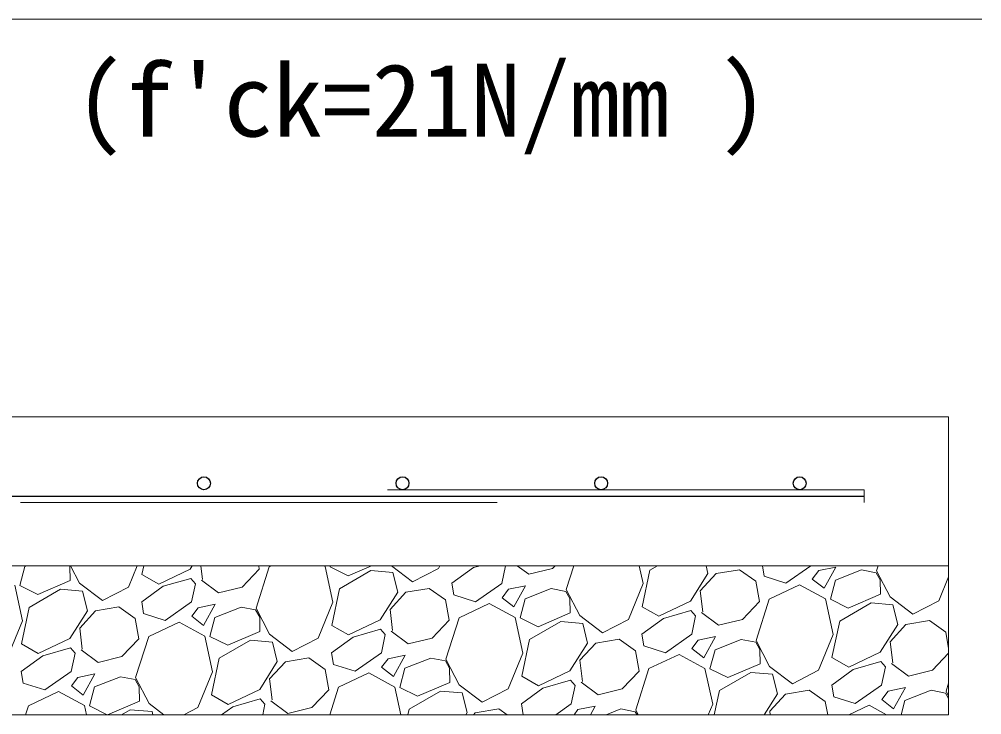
# Model space of a CAD drawing. Units: millimetres at full size; details may follow other scales. Extents: x 37600 to 71200, y -138800 to -115040.
# Drawn here: x 43169 to 44138, y -135160 to -134460 of the extents above; entities that cross this region are included whole.
import ezdxf
from ezdxf.enums import TextEntityAlignment as Align

# ---------------------------------------------------------------- set-up
doc = ezdxf.new("R2010")
doc.units = ezdxf.units.MM
doc.header["$LTSCALE"] = 80.0044
doc.linetypes.add('DASHED_SPACED', pattern=[12, 6, -6])
for name, color, linetype, lineweight in [('0_2', 4, 'Continuous', 13), ('Defpoints_5', 5, 'Continuous', 13), ('寸法', 6, 'Continuous', 13), ('鉄筋', 1, 'Continuous', 30), ('ﾊｯﾁﾝｸﾞ', 4, 'Continuous', 9)]:
    doc.layers.add(name, color=color, linetype=linetype, lineweight=lineweight)
doc.styles.add('ＭＳ ゴシック', font='')
doc.styles.get('ＭＳ ゴシック').set_extended_font_data('MS Gothic')

msp = doc.modelspace()

# ---------------------------------------------------------------- linework, layer by layer
at = {"layer": '0_2', "color": 7}
for points in [[(40205, -134860), (44105, -134860), (44105, -135010), (40205, -135010)], [(40205, -135010), (44105, -135010), (44105, -135160), (40205, -135160)]]:
    msp.add_lwpolyline(points, close=True, dxfattribs=at)
at = {"layer": 'Defpoints_5', "color": 7, "linetype": 'DASHED_SPACED'}
msp.add_lwpolyline([(40290, -134946.5), (44020, -134946.5), (44020, -134933.5), (40290, -134933.5)], close=True, dxfattribs=at)
at = {"layer": '寸法'}
msp.add_lwpolyline([(42905, -134860), (42940.78, -134788.45), (43105, -134460), (44138.33, -134460)], dxfattribs=at)
at = {"layer": '鉄筋'}
msp.add_line((40290, -134940), (44020, -134940), dxfattribs=at)
for centre in [(43355, -134927), (43555, -134927), (43755, -134927), (43955, -134927)]:
    msp.add_circle(centre, 6.5, dxfattribs=at)
at = {"layer": 'ﾊｯﾁﾝｸﾞ'}
for p, q in [((43174.77, -135010.8), (43169.64, -135029.93)), ((43176.81, -135010), (43174.77, -135010.8)), ((43219.92, -135010.6), (43219.57, -135010)), ((43220.15, -135025.02), (43219.92, -135010.6)), ((43220.65, -135010), (43229.72, -135027.58)), ((43278.88, -135031.53), (43287.71, -135010)), ((43292.54, -135018.79), (43294.4, -135010)), ((43341.14, -135013.36), (43309.43, -135028.44)), ((43343.27, -135010), (43341.14, -135013.36)), ((43353.69, -135023.9), (43352.03, -135010)), ((43393.66, -135031.54), (43410.77, -135013.57)), ((43420.66, -135011.1), (43407.47, -135052.66)), ((43410.77, -135013.57), (43410.12, -135010)), ((43422.99, -135010), (43420.66, -135011.1)), ((43477.09, -135010.85), (43475.54, -135010)), ((43484.89, -135046.76), (43477.09, -135010.85)), ((43482.45, -135010), (43482.13, -135011.17)), ((43482.13, -135011.17), (43500.23, -135020.12)), ((43491.61, -135033.18), (43523.13, -135014.98)), ((43500.23, -135020.12), (43523.89, -135010)), ((43523.13, -135014.98), (43545.19, -135016.8)), ((43543.76, -135010), (43565.2, -135026.26)), ((43545.19, -135016.8), (43550.14, -135036.57)), ((43565.2, -135026.26), (43591.36, -135012.77)), ((43591.36, -135012.77), (43592.5, -135010)), ((43626.44, -135011.92), (43604.8, -135027.64)), ((43633.15, -135010), (43626.44, -135011.92)), ((43658.76, -135010), (43654.99, -135027.77)), ((43670.52, -135010), (43682.04, -135018.62)), ((43682.04, -135018.62), (43706.15, -135012.78)), ((43706.15, -135012.78), (43708.79, -135010)), ((43727.54, -135010), (43719.96, -135033.9)), ((43797.38, -135028), (43793.47, -135010)), ((43796.27, -135051.28), (43804.09, -135014.43)), ((43804.09, -135014.43), (43811.76, -135010)), ((43862.63, -135017.81), (43844.87, -135045.85)), ((43854.89, -135035.21), (43870.79, -135017.95)), ((43860.67, -135010), (43862.63, -135017.81)), ((43870.79, -135017.95), (43894.39, -135014.03)), ((43894.39, -135014.03), (43910.76, -135025.59)), ((43919.25, -135020.69), (43917.47, -135010)), ((43966.06, -135010), (43940.99, -135027.54)), ((43974.1, -135014.89), (43967.71, -135023.42)), ((43991.45, -135011.34), (43974.1, -135014.89)), ((43979.56, -135032.75), (43991.45, -135011.34)), ((44017.33, -135014.17), (43990.99, -135024.53)), ((44031.93, -135017.06), (44017.33, -135014.17)), ((44036.13, -135024.33), (44031.93, -135017.06)), ((44034.08, -135010), (44032.45, -135015.15)), ((44032.45, -135015.15), (44045.93, -135041.31)), ((43187.74, -135038.88), (43220.15, -135025.02)), ((43229.72, -135027.58), (43252.72, -135045.01)), ((43309.43, -135028.44), (43292.54, -135018.79)), ((43341.7, -135022.74), (43313.95, -135030.68)), ((43346.41, -135028.1), (43341.7, -135022.74)), ((43346.41, -135028.1), (43342.5, -135046.52)), ((43352.47, -135024.6), (43369.55, -135037.37)), ((43606.76, -135039.44), (43604.8, -135027.64)), ((43654.99, -135027.77), (43628.5, -135046.29)), ((43782.61, -135064.01), (43797.38, -135028)), ((43914.5, -135046.06), (43910.76, -135025.59)), ((43940.99, -135027.54), (43919.25, -135020.69)), ((43967.71, -135023.42), (43979.56, -135032.75)), ((43990.99, -135024.53), (43985.86, -135043.66)), ((44036.37, -135038.75), (44036.13, -135024.33)), ((44095.09, -135045.26), (44105, -135021.11)), ((43172.41, -135065.51), (43164.61, -135029.6)), ((43169.64, -135029.93), (43187.74, -135038.88)), ((43179.12, -135051.94), (43210.64, -135033.74)), ((43210.64, -135033.74), (43232.7, -135035.55)), ((43232.7, -135035.55), (43237.65, -135055.33)), ((43252.72, -135045.01), (43278.88, -135031.53)), ((43313.95, -135030.68), (43292.31, -135046.4)), ((43369.55, -135037.37), (43393.66, -135031.54)), ((43483.78, -135070.03), (43491.61, -135033.18)), ((43550.14, -135036.57), (43532.38, -135064.61)), ((43542.4, -135053.97), (43558.3, -135036.71)), ((43558.3, -135036.71), (43581.9, -135032.78)), ((43581.9, -135032.78), (43598.28, -135044.34)), ((43661.61, -135033.64), (43655.22, -135042.18)), ((43678.96, -135030.09), (43661.61, -135033.64)), ((43667.07, -135051.5), (43678.96, -135030.09)), ((43704.85, -135032.93), (43678.5, -135043.29)), ((43719.45, -135035.82), (43704.85, -135032.93)), ((43723.65, -135043.09), (43719.45, -135035.82)), ((43719.96, -135033.9), (43733.45, -135060.06)), ((43857.42, -135056.39), (43854.89, -135035.21)), ((43954.89, -135029.21), (43924.39, -135043.59)), ((43980.82, -135043.33), (43954.89, -135029.21)), ((43294.28, -135058.2), (43292.31, -135046.4)), ((43342.5, -135046.52), (43316.01, -135065.05)), ((43470.12, -135082.77), (43484.89, -135046.76)), ((43602.02, -135064.82), (43598.28, -135044.34)), ((43628.5, -135046.29), (43606.76, -135039.44)), ((43655.22, -135042.18), (43667.07, -135051.5)), ((43678.5, -135043.29), (43673.37, -135062.42)), ((43723.89, -135057.5), (43723.65, -135043.09)), ((43844.87, -135045.85), (43813.16, -135060.93)), ((43897.39, -135064.02), (43914.5, -135046.06)), ((43924.39, -135043.59), (43911.2, -135085.15)), ((43988.62, -135079.25), (43980.82, -135043.33)), ((43985.86, -135043.66), (44003.96, -135052.61)), ((43995.34, -135065.67), (44026.86, -135047.47)), ((44003.96, -135052.61), (44036.37, -135038.75)), ((44026.86, -135047.47), (44048.92, -135049.28)), ((44045.93, -135041.31), (44068.93, -135058.74)), ((44068.93, -135058.74), (44095.09, -135045.26)), ((43171.3, -135088.79), (43179.12, -135051.94)), ((43237.65, -135055.33), (43219.89, -135083.36)), ((43229.92, -135072.73), (43245.82, -135055.46)), ((43245.82, -135055.46), (43269.42, -135051.54)), ((43269.42, -135051.54), (43285.79, -135063.1)), ((43349.12, -135052.4), (43342.74, -135060.94)), ((43366.47, -135048.85), (43349.12, -135052.4)), ((43354.59, -135070.26), (43366.47, -135048.85)), ((43392.36, -135051.69), (43366.01, -135062.05)), ((43406.96, -135054.57), (43392.36, -135051.69)), ((43411.16, -135061.85), (43406.96, -135054.57)), ((43407.47, -135052.66), (43420.96, -135078.82)), ((43544.93, -135075.14), (43542.4, -135053.97)), ((43642.4, -135047.97), (43611.9, -135062.34)), ((43668.34, -135062.09), (43642.4, -135047.97)), ((43813.16, -135060.93), (43796.27, -135051.28)), ((43845.43, -135055.22), (43817.68, -135063.16)), ((43850.14, -135060.59), (43845.43, -135055.22)), ((43856.2, -135057.09), (43873.28, -135069.86)), ((44048.92, -135049.28), (44053.87, -135069.06)), ((43157.63, -135101.53), (43172.41, -135065.51)), ((43289.53, -135083.57), (43285.79, -135063.1)), ((43316.01, -135065.05), (43294.28, -135058.2)), ((43329.91, -135066.72), (43299.41, -135081.1)), ((43355.85, -135080.85), (43329.91, -135066.72)), ((43342.74, -135060.94), (43354.59, -135070.26)), ((43366.01, -135062.05), (43360.89, -135081.17)), ((43411.4, -135076.26), (43411.16, -135061.85)), ((43532.38, -135064.61), (43500.67, -135079.68)), ((43584.9, -135082.78), (43602.02, -135064.82)), ((43611.9, -135062.34), (43598.72, -135103.9)), ((43676.14, -135098), (43668.34, -135062.09)), ((43673.37, -135062.42), (43691.47, -135071.36)), ((43682.85, -135084.43), (43714.37, -135066.23)), ((43691.47, -135071.37), (43723.89, -135057.5)), ((43714.37, -135066.23), (43736.43, -135068.04)), ((43733.45, -135060.06), (43756.45, -135077.5)), ((43756.45, -135077.5), (43782.61, -135064.01)), ((43817.68, -135063.16), (43796.05, -135078.89)), ((43850.14, -135060.59), (43846.23, -135079.01)), ((43873.28, -135069.86), (43897.39, -135064.02)), ((43987.51, -135102.52), (43995.34, -135065.67)), ((44062.03, -135069.19), (44085.63, -135065.27)), ((44085.63, -135065.27), (44102.01, -135076.83)), ((43232.44, -135093.9), (43229.92, -135072.73)), ((43378.99, -135090.12), (43411.4, -135076.26)), ((43500.67, -135079.68), (43483.78, -135070.03)), ((43532.94, -135073.98), (43505.19, -135081.92)), ((43537.66, -135079.34), (43532.94, -135073.98)), ((43543.72, -135075.84), (43560.79, -135088.62)), ((43736.43, -135068.04), (43741.39, -135087.81)), ((44053.87, -135069.06), (44036.11, -135097.09)), ((44046.14, -135086.46), (44062.03, -135069.19)), ((44105, -135093.22), (44102.01, -135076.83)), ((43219.89, -135083.36), (43188.18, -135098.44)), ((43272.42, -135101.54), (43289.53, -135083.57)), ((43299.41, -135081.1), (43286.23, -135122.66)), ((43363.65, -135116.76), (43355.85, -135080.85)), ((43360.89, -135081.17), (43378.99, -135090.12)), ((43370.36, -135103.18), (43401.89, -135084.98)), ((43401.89, -135084.98), (43423.95, -135086.8)), ((43420.96, -135078.82), (43443.96, -135096.26)), ((43443.96, -135096.26), (43470.12, -135082.77)), ((43505.19, -135081.92), (43483.56, -135097.64)), ((43537.66, -135079.34), (43533.74, -135097.77)), ((43560.79, -135088.62), (43584.9, -135082.78)), ((43675.03, -135121.28), (43682.85, -135084.43)), ((43749.55, -135087.95), (43773.15, -135084.03)), ((43773.15, -135084.03), (43789.52, -135095.59)), ((43798.01, -135090.69), (43796.05, -135078.89)), ((43846.23, -135079.01), (43819.74, -135097.54)), ((43852.86, -135084.89), (43846.47, -135093.42)), ((43870.2, -135081.34), (43852.86, -135084.89)), ((43858.32, -135102.75), (43870.2, -135081.34)), ((43896.09, -135084.17), (43869.74, -135094.53)), ((43910.69, -135087.06), (43896.09, -135084.17)), ((43911.2, -135085.15), (43924.69, -135111.31)), ((43973.85, -135115.26), (43988.62, -135079.25)), ((44048.66, -135107.63), (44046.14, -135086.46)), ((43188.18, -135098.44), (43171.3, -135088.79)), ((43220.46, -135092.74), (43192.71, -135100.68)), ((43225.17, -135098.1), (43220.46, -135092.74)), ((43231.23, -135094.6), (43248.31, -135107.37)), ((43423.95, -135086.8), (43428.9, -135106.57)), ((43741.38, -135087.81), (43723.62, -135115.85)), ((43733.65, -135105.21), (43749.55, -135087.95)), ((43793.26, -135116.06), (43789.52, -135095.59)), ((43819.74, -135097.54), (43798.01, -135090.69)), ((43846.47, -135093.42), (43858.32, -135102.75)), ((43869.74, -135094.53), (43864.62, -135113.66)), ((43914.89, -135094.33), (43910.69, -135087.06)), ((43915.13, -135108.75), (43914.89, -135094.33)), ((43192.71, -135100.68), (43171.07, -135116.4)), ((43225.17, -135098.1), (43221.26, -135116.52)), ((43248.31, -135107.37), (43272.42, -135101.54)), ((43362.54, -135140.03), (43370.36, -135103.18)), ((43437.06, -135106.71), (43460.66, -135102.78)), ((43460.66, -135102.78), (43477.03, -135114.34)), ((43485.52, -135109.44), (43483.56, -135097.64)), ((43533.74, -135097.77), (43507.26, -135116.29)), ((43540.37, -135103.64), (43533.98, -135112.18)), ((43557.72, -135100.09), (43540.37, -135103.64)), ((43545.83, -135121.5), (43557.72, -135100.09)), ((43583.6, -135102.93), (43557.26, -135113.29)), ((43598.2, -135105.82), (43583.6, -135102.93)), ((43602.4, -135113.09), (43598.2, -135105.82)), ((43598.72, -135103.9), (43612.2, -135130.06)), ((43661.36, -135134.01), (43676.14, -135098)), ((43736.17, -135126.39), (43733.65, -135105.21)), ((43833.64, -135099.21), (43803.15, -135113.59)), ((43859.58, -135113.33), (43833.64, -135099.21)), ((44004.4, -135112.17), (43987.51, -135102.52)), ((44036.11, -135097.09), (44004.4, -135112.17)), ((44088.63, -135115.27), (44105, -135098.09)), ((43428.9, -135106.57), (43411.14, -135134.61)), ((43421.16, -135123.97), (43437.06, -135106.71)), ((43480.77, -135134.82), (43477.03, -135114.34)), ((43507.26, -135116.29), (43485.52, -135109.44)), ((43533.98, -135112.18), (43545.83, -135121.5)), ((43557.26, -135113.29), (43552.13, -135132.42)), ((43602.64, -135127.5), (43602.4, -135113.09)), ((43803.15, -135113.59), (43789.96, -135155.15)), ((43867.38, -135149.25), (43859.58, -135113.33)), ((43864.62, -135113.66), (43882.72, -135122.61)), ((43882.72, -135122.61), (43915.13, -135108.75)), ((43924.69, -135111.31), (43947.69, -135128.74)), ((43947.69, -135128.74), (43973.85, -135115.26)), ((44008.92, -135114.41), (43987.29, -135130.13)), ((44036.67, -135106.47), (44008.93, -135114.41)), ((44041.39, -135111.83), (44036.67, -135106.47)), ((44041.39, -135111.83), (44037.47, -135130.25)), ((44047.45, -135108.33), (44064.52, -135121.1)), ((44064.52, -135121.1), (44088.63, -135115.27)), ((43173.03, -135128.2), (43171.07, -135116.4)), ((43221.26, -135116.52), (43194.77, -135135.05)), ((43227.88, -135122.4), (43221.49, -135130.94)), ((43245.23, -135118.85), (43227.88, -135122.4)), ((43233.34, -135140.26), (43245.23, -135118.85)), ((43271.12, -135121.69), (43244.77, -135132.05)), ((43285.72, -135124.57), (43271.12, -135121.69)), ((43289.92, -135131.85), (43285.72, -135124.57)), ((43286.23, -135122.66), (43299.72, -135148.82)), ((43348.88, -135152.77), (43363.65, -135116.76)), ((43423.69, -135145.14), (43421.16, -135123.97)), ((43521.16, -135117.97), (43490.66, -135132.34)), ((43547.09, -135132.09), (43521.16, -135117.97)), ((43691.91, -135130.93), (43675.03, -135121.28)), ((43723.62, -135115.85), (43691.91, -135130.93)), ((43724.19, -135125.22), (43696.44, -135133.16)), ((43728.9, -135130.59), (43724.19, -135125.22)), ((43776.15, -135134.02), (43793.26, -135116.06)), ((43874.09, -135135.67), (43905.62, -135117.47)), ((43905.62, -135117.47), (43927.68, -135119.28)), ((43927.68, -135119.28), (43932.63, -135139.06)), ((43194.77, -135135.05), (43173.03, -135128.2)), ((43221.49, -135130.94), (43233.34, -135140.26)), ((43244.77, -135132.05), (43239.64, -135151.17)), ((43290.15, -135146.26), (43289.92, -135131.85)), ((43411.14, -135134.61), (43379.43, -135149.68)), ((43463.66, -135152.78), (43480.77, -135134.82)), ((43490.66, -135132.34), (43481.88, -135160)), ((43553.16, -135160), (43547.09, -135132.09)), ((43552.13, -135132.42), (43570.23, -135141.36)), ((43570.23, -135141.37), (43602.64, -135127.5)), ((43612.2, -135130.06), (43635.2, -135147.5)), ((43635.2, -135147.5), (43661.36, -135134.01)), ((43696.44, -135133.16), (43674.8, -135148.89)), ((43728.9, -135130.59), (43724.99, -135149.01)), ((43734.96, -135127.09), (43752.04, -135139.86)), ((43752.04, -135139.86), (43776.15, -135134.02)), ((43989.25, -135141.93), (43987.29, -135130.13)), ((44037.47, -135130.25), (44010.99, -135148.78)), ((44061.45, -135132.58), (44044.1, -135136.13)), ((44049.56, -135153.99), (44061.45, -135132.58)), ((44105, -135128.34), (44102.45, -135136.39)), ((43208.67, -135136.72), (43178.17, -135151.1)), ((43234.61, -135150.85), (43208.67, -135136.72)), ((43379.43, -135149.68), (43362.54, -135140.03)), ((43411.7, -135143.98), (43383.95, -135151.92)), ((43416.41, -135149.34), (43411.7, -135143.98)), ((43561.61, -135154.43), (43593.13, -135136.23)), ((43593.13, -135136.23), (43615.19, -135138.04)), ((43615.19, -135138.04), (43620.14, -135157.81)), ((43868.93, -135160), (43874.09, -135135.67)), ((43932.63, -135139.06), (43919.36, -135160)), ((43924.89, -135156.46), (43940.79, -135139.19)), ((43940.79, -135139.19), (43964.39, -135135.27)), ((43964.39, -135135.27), (43980.76, -135146.83)), ((44010.99, -135148.78), (43989.25, -135141.93)), ((44044.1, -135136.13), (44037.71, -135144.67)), ((44037.71, -135144.67), (44049.56, -135153.99)), ((44087.33, -135135.42), (44060.99, -135145.78)), ((44101.93, -135138.3), (44087.33, -135135.42)), ((44105, -135143.61), (44101.93, -135138.3)), ((44102.45, -135136.39), (44105, -135141.34)), ((43178.17, -135151.1), (43175.35, -135160)), ((43236.59, -135160), (43234.61, -135150.85)), ((43239.64, -135151.17), (43257.5, -135160)), ((43258.03, -135160), (43290.15, -135146.26)), ((43299.72, -135148.82), (43314.46, -135160)), ((43334.85, -135160), (43348.88, -135152.77)), ((43383.95, -135151.92), (43372.83, -135160)), ((43416.41, -135149.34), (43414.15, -135160)), ((43422.47, -135145.84), (43439.55, -135158.62)), ((43439.55, -135158.62), (43463.66, -135152.78)), ((43628.3, -135157.95), (43651.9, -135154.03)), ((43651.9, -135154.03), (43660.36, -135160)), ((43676.65, -135160), (43674.8, -135148.89)), ((43724.99, -135149.01), (43709.28, -135160)), ((43748.96, -135151.34), (43731.61, -135154.89)), ((43744.15, -135160), (43748.96, -135151.34)), ((43774.85, -135154.17), (43760.03, -135160)), ((43789.45, -135157.06), (43774.85, -135154.17)), ((43862.97, -135160), (43867.38, -135149.25)), ((43983.17, -135160), (43980.76, -135146.83)), ((44024.89, -135150.45), (44004.63, -135160)), ((44042.42, -135160), (44024.89, -135150.45)), ((44060.99, -135145.78), (44057.18, -135160)), ((43271.95, -135160), (43280.64, -135154.98)), ((43280.64, -135154.98), (43302.7, -135156.8)), ((43302.7, -135156.8), (43303.51, -135160)), ((43560.42, -135160), (43561.61, -135154.43)), ((43620.14, -135157.81), (43618.76, -135160)), ((43626.42, -135160), (43628.3, -135157.95)), ((43731.61, -135154.89), (43727.79, -135160)), ((43791.15, -135160), (43789.45, -135157.06)), ((43789.96, -135155.15), (43792.46, -135160)), ((43925.31, -135160), (43924.89, -135156.46))]:
    msp.add_line(p, q, dxfattribs=at)

# ---------------------------------------------------------------- texts
at = {"layer": '寸法', "color": 3, "style": 'ＭＳ ゴシック'}
msp.add_text("(f'ck=21N/mm )", height=73.31, dxfattribs=at).set_placement((43225, -134600), align=Align.BOTTOM_LEFT)

doc.saveas('drawing.dxf')
